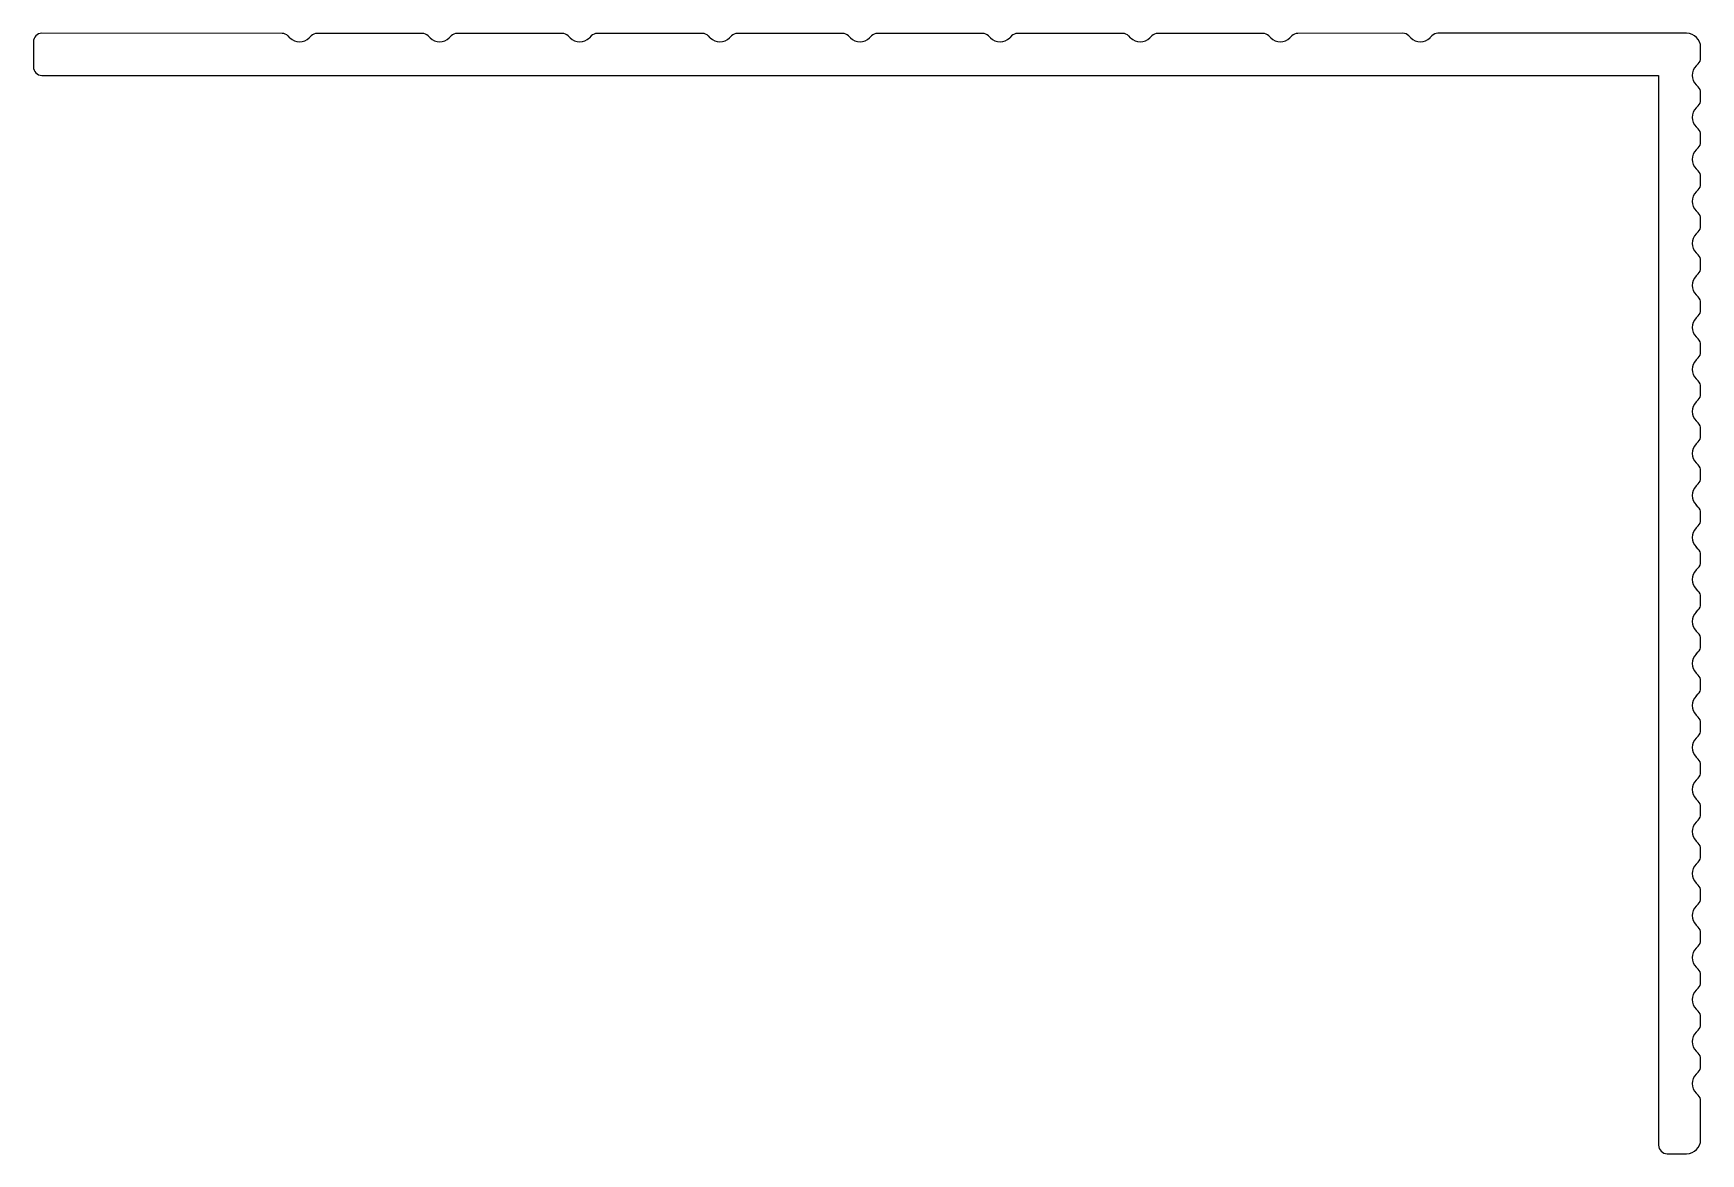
# Model space of a CAD drawing. Extents: x 734.3 to 793.8, y 510.2 to 550.2.
import ezdxf

# ---------------------------------------------------------------- set-up
doc = ezdxf.new("R2010")
doc.units = 0
doc.layers.get('0').update_dxf_attribs({"linetype": 'CONTINUOUS'})

msp = doc.modelspace()

# ---------------------------------------------------------------- linework, layer by layer
for p, q in [((734.259, 549.944), (734.259, 549.044)), ((743.134, 550.24), (734.559, 550.244)), ((743.417, 550.081), (743.347, 550.152)), ((744.171, 550.152), (744.1, 550.081)), ((748.134, 550.24), (744.383, 550.24)), ((748.417, 550.081), (748.347, 550.152)), ((749.171, 550.152), (749.1, 550.081)), ((753.134, 550.24), (749.383, 550.24)), ((753.417, 550.081), (753.347, 550.152)), ((754.171, 550.152), (754.1, 550.081)), ((758.134, 550.24), (754.383, 550.24)), ((758.417, 550.081), (758.347, 550.152)), ((759.171, 550.152), (759.1, 550.081)), ((763.134, 550.24), (759.383, 550.24)), ((763.417, 550.081), (763.347, 550.152)), ((764.171, 550.152), (764.1, 550.081)), ((768.134, 550.24), (764.383, 550.24)), ((768.417, 550.081), (768.347, 550.152)), ((769.171, 550.152), (769.1, 550.081)), ((773.134, 550.24), (769.383, 550.24)), ((773.417, 550.081), (773.347, 550.152)), ((774.171, 550.152), (774.1, 550.081)), ((778.134, 550.24), (774.383, 550.24)), ((778.417, 550.081), (778.347, 550.152)), ((779.171, 550.152), (779.1, 550.081)), ((783.134, 550.244), (779.383, 550.24)), ((783.417, 550.085), (783.347, 550.156)), ((784.171, 550.156), (784.1, 550.085)), ((793.259, 550.244), (784.383, 550.244)), ((793.759, 549.368), (793.759, 549.744)), ((734.559, 548.744), (792.259, 548.744)), ((792.259, 548.744), (792.259, 510.544)), ((793.598, 549.083), (793.671, 549.156)), ((793.671, 548.332), (793.598, 548.405)), ((793.759, 547.868), (793.759, 548.12)), ((793.598, 547.583), (793.671, 547.656)), ((793.671, 546.832), (793.598, 546.905)), ((793.759, 546.368), (793.759, 546.62)), ((793.598, 546.083), (793.671, 546.156)), ((793.671, 545.332), (793.598, 545.405)), ((793.759, 544.868), (793.759, 545.12)), ((793.598, 544.583), (793.671, 544.656)), ((793.671, 543.832), (793.598, 543.905)), ((793.759, 543.368), (793.759, 543.62)), ((793.598, 543.083), (793.671, 543.156)), ((793.671, 542.332), (793.598, 542.405)), ((793.759, 541.868), (793.759, 542.12)), ((793.598, 541.583), (793.671, 541.656)), ((793.671, 540.832), (793.598, 540.905)), ((793.759, 540.368), (793.759, 540.62)), ((793.598, 540.083), (793.671, 540.156)), ((793.671, 539.332), (793.598, 539.405)), ((793.759, 538.868), (793.759, 539.12)), ((793.598, 538.583), (793.671, 538.656)), ((793.671, 537.832), (793.598, 537.905)), ((793.759, 537.368), (793.759, 537.62)), ((793.598, 537.083), (793.671, 537.156)), ((793.671, 536.332), (793.598, 536.405)), ((793.759, 535.868), (793.759, 536.12)), ((793.598, 535.583), (793.671, 535.656)), ((793.671, 534.832), (793.598, 534.905)), ((793.759, 534.368), (793.759, 534.62)), ((793.598, 534.083), (793.671, 534.156)), ((793.671, 533.332), (793.598, 533.405)), ((793.598, 532.583), (793.671, 532.656)), ((793.759, 532.868), (793.759, 533.12)), ((793.671, 531.832), (793.598, 531.905)), ((793.759, 531.368), (793.759, 531.62)), ((793.598, 531.083), (793.671, 531.156)), ((793.671, 530.332), (793.598, 530.405)), ((793.598, 529.583), (793.671, 529.656)), ((793.759, 529.868), (793.759, 530.12)), ((793.671, 528.832), (793.598, 528.905)), ((793.759, 528.368), (793.759, 528.62)), ((793.598, 528.083), (793.671, 528.156)), ((793.671, 527.332), (793.598, 527.405)), ((793.598, 526.583), (793.671, 526.656)), ((793.759, 526.868), (793.759, 527.12)), ((793.671, 525.832), (793.598, 525.905)), ((793.759, 525.368), (793.759, 525.62)), ((793.598, 525.083), (793.671, 525.156)), ((793.671, 524.332), (793.598, 524.405)), ((793.598, 523.583), (793.671, 523.656)), ((793.759, 523.868), (793.759, 524.12)), ((793.671, 522.832), (793.598, 522.905)), ((793.759, 522.368), (793.759, 522.62)), ((793.598, 522.083), (793.671, 522.156)), ((793.671, 521.332), (793.598, 521.405)), ((793.598, 520.583), (793.671, 520.656)), ((793.759, 520.868), (793.759, 521.12)), ((793.671, 519.832), (793.598, 519.905)), ((793.759, 519.368), (793.759, 519.62)), ((793.598, 519.083), (793.671, 519.156)), ((793.671, 518.332), (793.598, 518.405)), ((793.598, 517.583), (793.671, 517.656)), ((793.759, 517.868), (793.759, 518.12)), ((793.671, 516.832), (793.598, 516.905)), ((793.759, 516.368), (793.759, 516.62)), ((793.598, 516.083), (793.671, 516.156)), ((793.671, 515.332), (793.598, 515.405)), ((793.759, 514.868), (793.759, 515.12)), ((793.598, 514.583), (793.671, 514.656)), ((793.671, 513.832), (793.598, 513.905)), ((793.759, 513.368), (793.759, 513.62)), ((793.6, 513.085), (793.671, 513.156)), ((793.671, 512.332), (793.6, 512.403)), ((793.759, 510.744), (793.759, 512.12)), ((792.559, 510.244), (793.259, 510.244))]:
    msp.add_line(p, q)
for centre, radius, start, end in [((734.559, 549.944), 0.3, 90, 180), ((743.134, 549.94), 0.3, 45, 90), ((743.759, 550.423), 0.483, 224.99997, 315.00003), ((744.383, 549.94), 0.3, 90.00014, 135), ((748.134, 549.94), 0.3, 45, 90), ((748.759, 550.423), 0.483, 224.99997, 315.00003), ((749.383, 549.94), 0.3, 90.00014, 135), ((753.134, 549.94), 0.3, 45, 90), ((753.759, 550.423), 0.483, 224.99997, 315.00003), ((754.383, 549.94), 0.3, 90.00014, 135), ((758.134, 549.94), 0.3, 45, 90), ((758.759, 550.423), 0.483, 224.99997, 315.00003), ((759.383, 549.94), 0.3, 90.00014, 135), ((763.134, 549.94), 0.3, 45, 90), ((763.759, 550.423), 0.483, 224.99997, 315.00003), ((764.383, 549.94), 0.3, 90.00014, 135), ((768.134, 549.94), 0.3, 45, 90), ((768.759, 550.423), 0.483, 224.99997, 315.00003), ((769.383, 549.94), 0.3, 90.00014, 135), ((773.134, 549.94), 0.3, 45, 90), ((773.759, 550.423), 0.483, 224.99997, 315.00003), ((774.383, 549.94), 0.3, 90.00014, 135), ((778.134, 549.94), 0.3, 45, 90), ((778.759, 550.423), 0.483, 224.99997, 315.00003), ((779.383, 549.94), 0.3, 90.00014, 135), ((783.134, 549.944), 0.3, 45, 90), ((783.759, 550.427), 0.483, 224.99997, 315.00003), ((784.383, 549.944), 0.3, 90.00014, 135), ((793.259, 549.744), 0.5, 0.00001, 90), ((793.459, 549.368), 0.3, 315, 0.00001), ((734.559, 549.044), 0.3, 180, 270), ((793.937, 548.744), 0.48, 135.00011, 224.99989), ((793.459, 548.12), 0.3, 0.00001, 45), ((793.937, 547.244), 0.48, 135.00011, 224.99989), ((793.459, 547.868), 0.3, 315, 0.00001), ((793.459, 546.62), 0.3, 0.00001, 45), ((793.459, 546.368), 0.3, 315, 0.00001), ((793.937, 545.744), 0.48, 135.00011, 224.99989), ((793.459, 545.12), 0.3, 0.00001, 45), ((793.937, 544.244), 0.48, 135.00011, 224.99989), ((793.459, 544.868), 0.3, 315, 0.00001), ((793.459, 543.62), 0.3, 0.00001, 45), ((793.459, 543.368), 0.3, 315, 0.00001), ((793.937, 542.744), 0.48, 135.00011, 224.99989), ((793.459, 542.12), 0.3, 0.00001, 45), ((793.937, 541.244), 0.48, 135.00011, 224.99989), ((793.459, 541.868), 0.3, 315, 0.00001), ((793.459, 540.62), 0.3, 0.00001, 45), ((793.459, 540.368), 0.3, 315, 0.00001), ((793.937, 539.744), 0.48, 135.00011, 224.99989), ((793.459, 539.12), 0.3, 0.00001, 45), ((793.937, 538.244), 0.48, 135.00011, 224.99989), ((793.459, 538.868), 0.3, 315, 0.00001), ((793.459, 537.62), 0.3, 0.00001, 45), ((793.459, 537.368), 0.3, 315, 0.00001), ((793.937, 536.744), 0.48, 135.00011, 224.99989), ((793.459, 536.12), 0.3, 0.00001, 45), ((793.937, 535.244), 0.48, 135.00011, 224.99989), ((793.459, 535.868), 0.3, 315, 0.00001), ((793.459, 534.62), 0.3, 0.00001, 45), ((793.459, 534.368), 0.3, 315, 0.00001), ((793.937, 533.744), 0.48, 135.00011, 224.99989), ((793.459, 533.12), 0.3, 0.00001, 45), ((793.937, 532.244), 0.48, 135.00011, 224.99989), ((793.459, 532.868), 0.3, 315, 0.00001), ((793.459, 531.62), 0.3, 0.00001, 45), ((793.459, 531.368), 0.3, 315, 0.00001), ((793.937, 530.744), 0.48, 135.00011, 224.99989), ((793.459, 530.12), 0.3, 0.00001, 45), ((793.937, 529.244), 0.48, 135.00011, 224.99989), ((793.459, 529.868), 0.3, 315, 0.00001), ((793.459, 528.62), 0.3, 0.00001, 45), ((793.459, 528.368), 0.3, 315, 0.00001), ((793.937, 527.744), 0.48, 135.00011, 224.99989), ((793.459, 527.12), 0.3, 0.00001, 45), ((793.937, 526.244), 0.48, 135.00011, 224.99989), ((793.459, 526.868), 0.3, 315, 0.00001), ((793.459, 525.62), 0.3, 0.00001, 45), ((793.937, 524.744), 0.48, 135.00011, 224.99989), ((793.459, 525.368), 0.3, 315, 0.00001), ((793.459, 524.12), 0.3, 0.00001, 45), ((793.459, 523.868), 0.3, 315, 0.00001), ((793.937, 523.244), 0.48, 135.00011, 224.99989), ((793.459, 522.62), 0.3, 0.00001, 45), ((793.937, 521.744), 0.48, 135.00011, 224.99989), ((793.459, 522.368), 0.3, 315, 0.00001), ((793.459, 521.12), 0.3, 0.00001, 45), ((793.459, 520.868), 0.3, 315, 0.00001), ((793.937, 520.244), 0.48, 135.00011, 224.99989), ((793.459, 519.62), 0.3, 0.00001, 45), ((793.937, 518.744), 0.48, 135.00011, 224.99989), ((793.459, 519.368), 0.3, 315, 0.00001), ((793.459, 518.12), 0.3, 0.00001, 45), ((793.459, 517.868), 0.3, 315, 0.00001), ((793.937, 517.244), 0.48, 135.00011, 224.99989), ((793.459, 516.62), 0.3, 0.00001, 45), ((793.937, 515.744), 0.48, 135.00011, 224.99989), ((793.459, 516.368), 0.3, 315, 0.00001), ((793.459, 515.12), 0.3, 0.00001, 45), ((793.459, 514.868), 0.3, 315, 0.00001), ((793.937, 514.244), 0.48, 135.00011, 224.99989), ((793.459, 513.62), 0.3, 0.00001, 45), ((793.941, 512.744), 0.483, 135.00011, 224.99989), ((793.459, 513.368), 0.3, 315, 0.00001), ((793.459, 512.12), 0.3, 0.00001, 45), ((792.559, 510.544), 0.3, 180, 270), ((793.259, 510.744), 0.5, 270, 0.00001)]:
    msp.add_arc(centre, radius, start, end)

doc.saveas('drawing.dxf')
